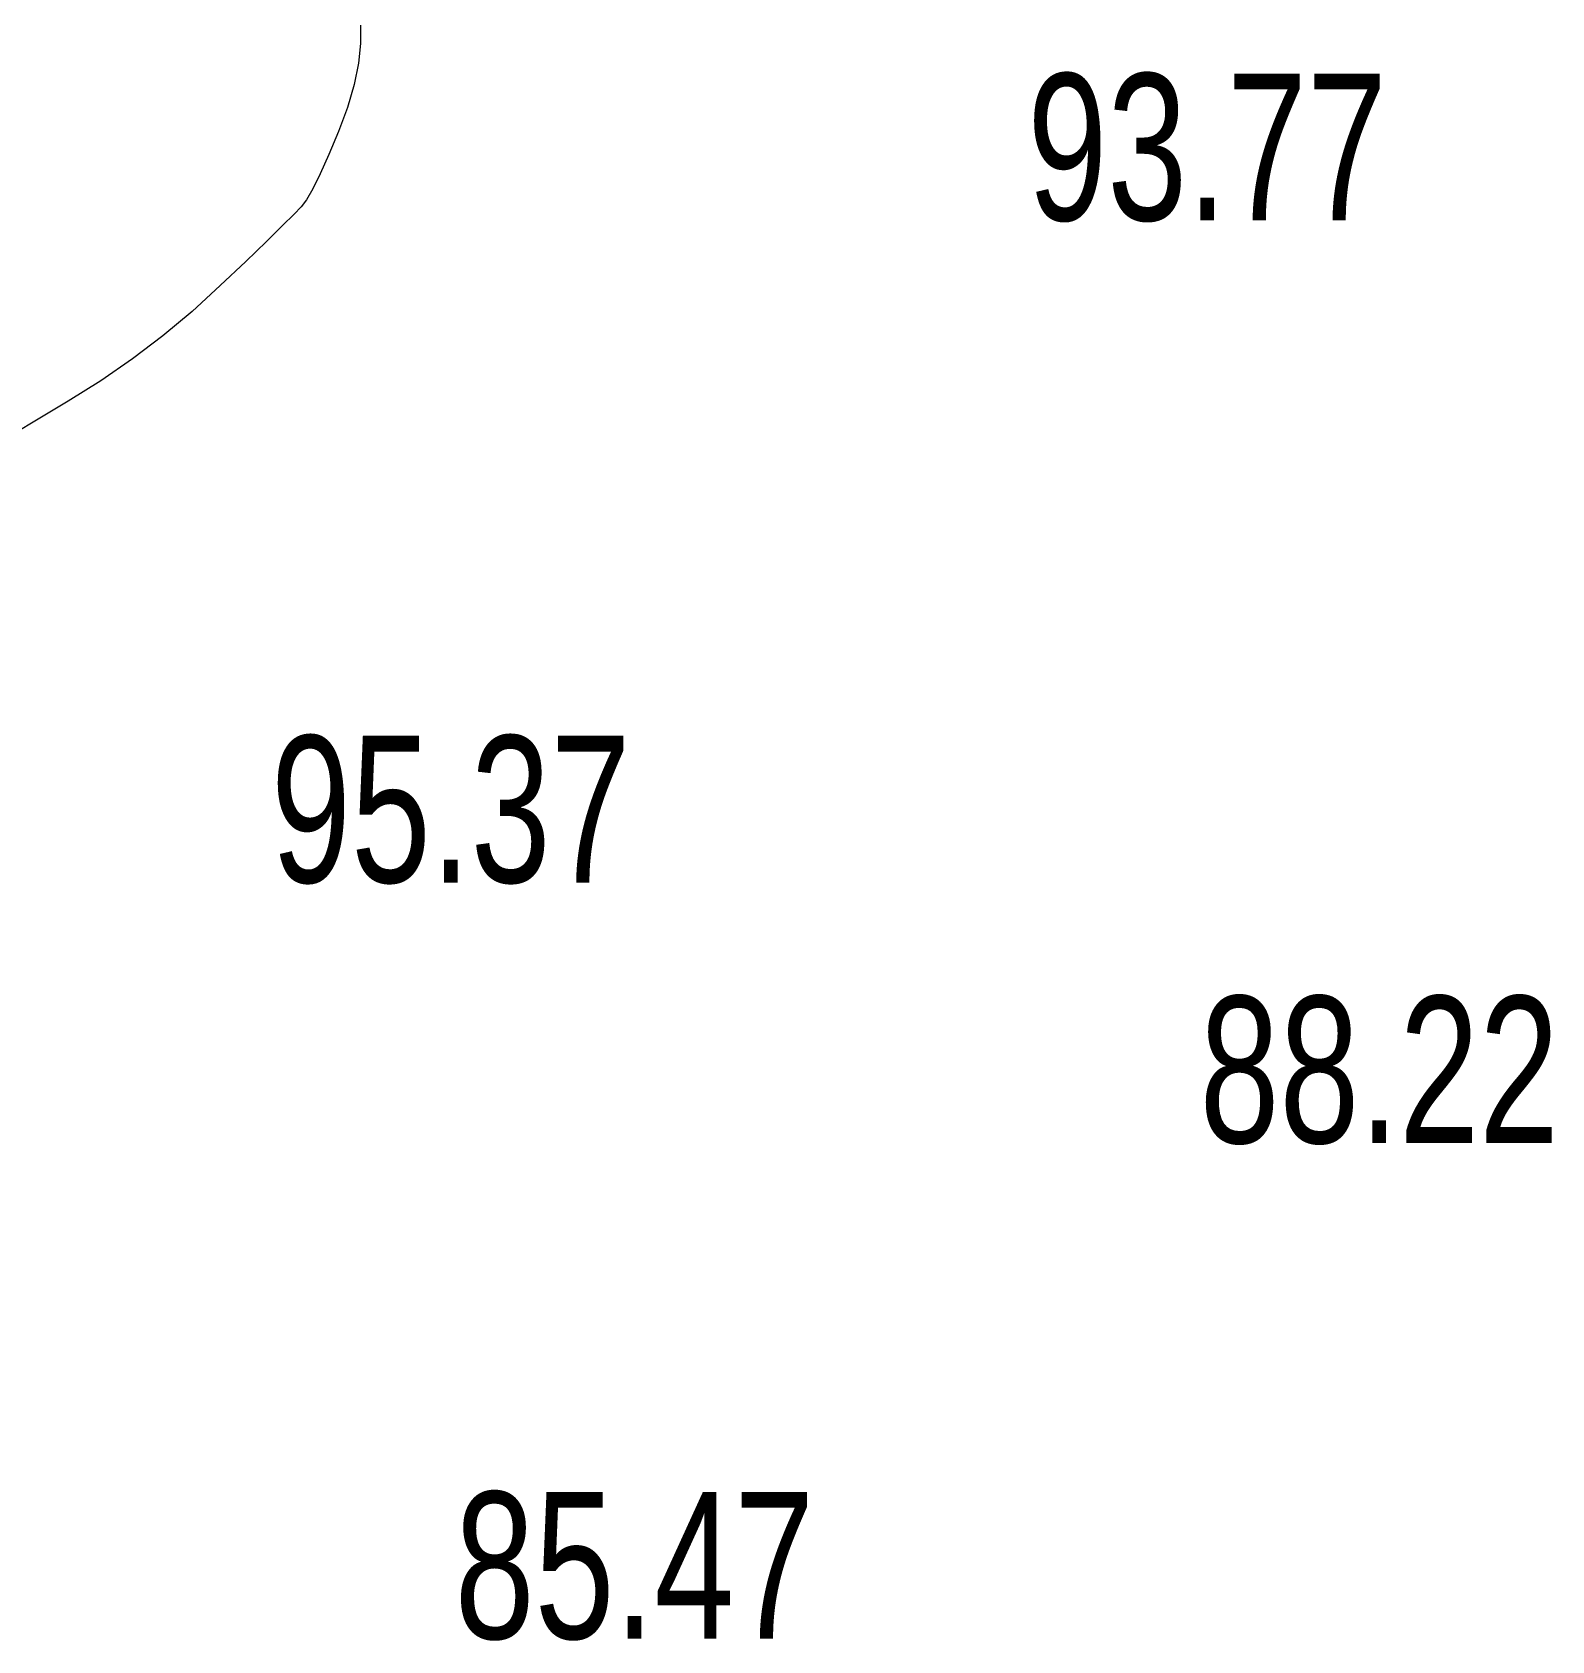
# Model space of a CAD drawing. Header units: metres. Extents: x 431006 to 434411, y 2469261 to 2473208.
# Drawn here: x 433015.68 to 433057.06, y 2471436.82 to 2471480.63 of the extents above; entities that cross this region are included whole.
import ezdxf

# ---------------------------------------------------------------- set-up
doc = ezdxf.new("R2010")
doc.units = ezdxf.units.M
doc.header["$MEASUREMENT"] = 0
doc.layers.add('CAO DO', color=8, linetype='Continuous', lineweight=18)
doc.layers.add('MH_DongMuc', color=8, linetype='Continuous', lineweight=18)
doc.styles.get("Standard").update_dxf_attribs({"font": 'arial.ttf'})

msp = doc.modelspace()

# ---------------------------------------------------------------- linework, layer by layer
at = {"layer": 'MH_DongMuc', "color": 8, "lineweight": 0, "elevation": 100}
msp.add_lwpolyline([(433024.619, 2471480.814), (433024.625, 2471480.316), (433024.569, 2471479.778), (433024.449, 2471479.199), (433024.267, 2471478.579), (433024.022, 2471477.918), (433023.761, 2471477.291), (433023.529, 2471476.773), (433023.326, 2471476.363), (433023.154, 2471476.062), (433023.01, 2471475.869), (433022.819, 2471475.672), (433022.503, 2471475.359), (433022.063, 2471474.93), (433021.497, 2471474.385), (433020.806, 2471473.724), (433020.038, 2471473.023), (433019.24, 2471472.357), (433018.413, 2471471.727), (433017.555, 2471471.132), (433016.667, 2471470.574), (433015.846, 2471470.083), (433015.187, 2471469.691)], dxfattribs=at)

# ---------------------------------------------------------------- texts
at = {"layer": 'CAO DO', "color": 8, "lineweight": 0, "width": 0.7}
for s, p in [('93.77', (433042.781, 2471475.5, 93.768)), ('95.37', (433022.188, 2471457.469, 95.373)), ('88.22', (433047.469, 2471450.375, 88.22)), ('85.47', (433027.188, 2471436.875, 85.469))]:
    msp.add_text(s, height=4, dxfattribs=at).set_placement(p)
at = {"layer": 'CAO DO', "color": 9, "lineweight": 0, "width": 0.7}
for s, p in [('93.77', (433042.781, 2471475.5, 93.768)), ('95.37', (433022.188, 2471457.469, 95.373)), ('88.22', (433047.469, 2471450.375, 88.22)), ('85.47', (433027.188, 2471436.875, 85.469))]:
    msp.add_text(s, height=4, dxfattribs=at).set_placement(p)

doc.saveas('drawing.dxf')
